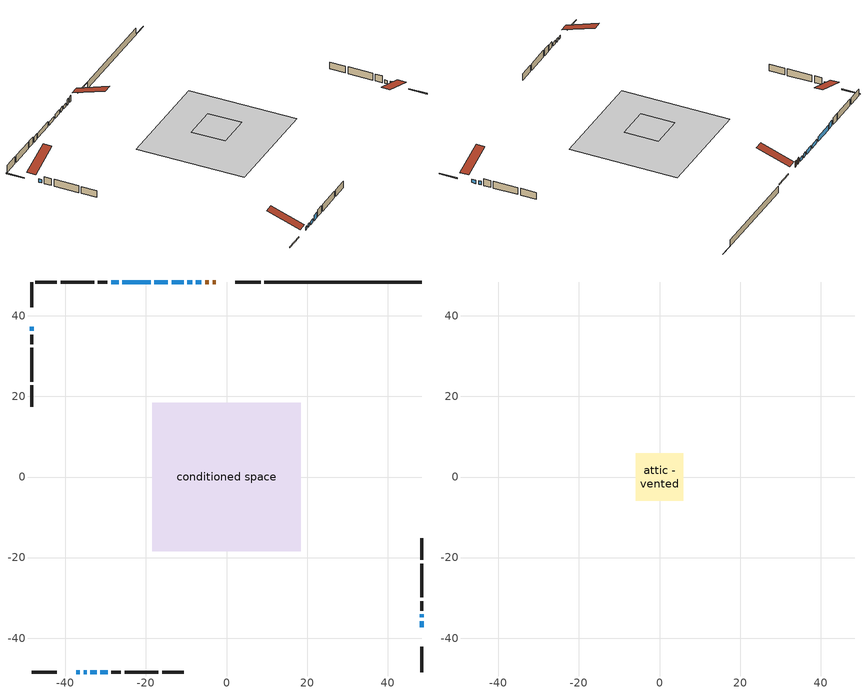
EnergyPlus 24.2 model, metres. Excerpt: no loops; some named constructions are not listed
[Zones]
conditioned space
 floor outside (Floor1 construction): -2.97,-2.97 -2.97,2.97 2.97,2.97 2.97,-2.97 z1.56
 floor adiabatic (AdiabaticFloorConstruction): -18.45,-18.45 -18.45,18.45 18.45,18.45 18.45,-18.45 z1.56
 floor foundation (Slab1 construction): -5.03,-4.72 -5.03,4.72 5.03,4.72 5.03,-4.72 z-0.8
 wall outside (RimJoist1 construction): 8.45,48.39 2.22,48.39 / -48.39,-48.39 -42.16,-48.39 / -48.39,48.39 -48.39,42.16 / 48.39,-48.39 48.39,-42.16 z1.56:1.86
 wall outside (AdiabaticWallConstruction 1): -2.63,48.39 -3.44,48.39 / -4.37,48.39 -5.28,48.39 z1.56:3.59
 wall outside (AdiabaticWallConstruction): 48.39,-37.31 48.39,-35.79 / -48.39,37.31 -48.39,36.24 / 48.39,-34.86 48.39,-34.07 / -6.21,48.39 -7.62,48.39 / -35.47,-48.39 -34.71,-48.39 / -14.52,48.39 -17.91,48.39 / -33.78,-48.39 -32.25,-48.39 z1.56:2.78; -37.31,-48.39 -36.4,-48.39 z1.56:2.55; -8.55,48.39 -9.72,48.39 / -10.64,48.39 -13.59,48.39 z1.56:3.03; -18.84,48.39 -25.85,48.39 z1.56:3.31; -26.78,48.39 -28.61,48.39 / -31.33,-48.39 -29.5,-48.39 z1.56:3.59
 wall outside (Wall1 construction): -29.54,48.39 -31.89,48.39 / -28.57,-48.39 -26.21,-48.39 / -48.39,35.31 -48.39,32.96 / 48.39,-33.14 48.39,-30.79 z1.56:4
 wall outside (Wall2 construction): -32.82,48.39 -41.17,48.39 / -25.28,-48.39 -16.93,-48.39 / -48.39,32.03 -48.39,23.68 / 48.39,-29.86 48.39,-21.51 z1.56:4
 wall outside (Wall3 construction): -42.1,48.39 -47.46,48.39 / -16,-48.39 -10.64,-48.39 / -48.39,22.75 -48.39,17.39 / 48.39,-20.58 48.39,-15.22 z1.56:4
 wall foundation (FoundationWall1 construction): 9.38,48.39,-0.8 9.38,48.39,1.56 43.3,48.39,1.56 43.3,48.39,-0.7 48.39,48.39,-0.7 48.39,48.39,-0.8
 window (WindowConstruction): 48.39,-37.31 48.39,-35.79 z1.56:2.78
 window (WindowConstruction 6): -37.31,-48.39 -36.4,-48.39 z1.56:2.55
 window (WindowConstruction 7): -48.39,37.31 -48.39,36.24 z1.56:2.78
 window (WindowConstruction 8): 48.39,-34.86 48.39,-34.07 z1.56:2.78
 window (WindowConstruction 9): -6.21,48.39 -7.62,48.39 z1.56:2.78
 window (WindowConstruction 10): -8.55,48.39 -9.72,48.39 z1.56:3.03
 window (WindowConstruction 11): -10.64,48.39 -13.59,48.39 z1.56:3.03
 window (WindowConstruction 12): -35.47,-48.39 -34.71,-48.39 z1.56:2.78
 window (WindowConstruction 1): -14.52,48.39 -17.91,48.39 z1.56:2.78
 window (WindowConstruction 2): -18.84,48.39 -25.85,48.39 z1.56:3.31
 window (WindowConstruction 3): -26.78,48.39 -28.61,48.39 z1.56:3.59
 window (WindowConstruction 4): -33.78,-48.39 -32.25,-48.39 z1.56:2.78
 window (WindowConstruction 5): -31.32,-48.39 -29.5,-48.39 z1.56:3.59
 door (Door): -2.63,48.39 -3.44,48.39 z1.56:3.59
 door (Door 1): -4.37,48.39 -5.28,48.39 z1.56:3.59
 ceiling adiabatic (AdiabaticFloorConstruction): 18.45,-18.45 18.45,18.45 -18.45,18.45 -18.45,-18.45 z1.56
attic - vented
 floor to conditioned space (Floor2 construction Reversed): -5.83,-5.83 -5.83,5.83 5.83,5.83 5.83,-5.83 z4
 roof outside (Roof1 construction): -1.7,48.39,4 -1.7,37.03,7.79 1.29,37.03,7.79 1.29,48.39,4; -38.24,-48.39,4 -38.24,-37.03,7.79 -41.24,-37.03,7.79 -41.24,-48.39,4; -48.39,38.24,4 -37.03,38.24,7.79 -37.03,41.24,7.79 -48.39,41.24,4; 48.39,-38.24,4 37.03,-38.24,7.79 37.03,-41.24,7.79 48.39,-41.24,4
[Material] Roughness=Rough; Thermal Absorptance=0.9
Name | Thickness {m} | Conductivity {W/m-K} | Density {kg/m3} | Specific Heat {J/kg-K} | Solar Absorptance | Visible Absorptance
ceiling loosefill ins | 0.169333 | 0.0480833 | 16.02 | 1046.75 | 0.7 | 0.7
ceiling stud and cavity | 0.1397 | 0.160927 | 65.682 | 1177.47 | 0.7 | 0.7
gypsum board | 0.0127 | 0.160291 | 801 | 837.4 | 0.6 | 0.6
[Construction]
Floor2 construction: ceiling loosefill ins, ceiling stud and cavity, gypsum board
[EnergyManagementSystem:OutputVariable] Type of Data in Variable=Summed; Update Frequency=ZoneTimestep; Units=J
Name | EMS Variable | EMS Program or Subroutine
Energy Management System Output Variable 10 | loads_htg_doors | component_loads_program
Energy Management System Output Variable 11 | loads_htg_windows_conduction | component_loads_program
Energy Management System Output Variable 12 | loads_htg_windows_solar | component_loads_program
Energy Management System Output Variable 13 | loads_htg_skylights_conduction | component_loads_program
Energy Management System Output Variable 14 | loads_htg_skylights_solar | component_loads_program
Energy Management System Output Variable 15 | loads_htg_floors | component_loads_program
Energy Management System Output Variable 16 | loads_htg_slabs | component_loads_program
Energy Management System Output Variable 17 | loads_htg_internal_mass | component_loads_program
Energy Management System Output Variable 18 | loads_htg_infil | component_loads_program
Energy Management System Output Variable 19 | loads_htg_natvent | component_loads_program
Energy Management System Output Variable 20 | loads_htg_mechvent | component_loads_program
Energy Management System Output Variable 21 | loads_htg_whf | component_loads_program
Energy Management System Output Variable 22 | loads_htg_ducts | component_loads_program
Energy Management System Output Variable 23 | loads_htg_intgains | component_loads_program
Energy Management System Output Variable 24 | loads_htg_lighting | component_loads_program
Energy Management System Output Variable 25 | loads_clg_roofs | component_loads_program
Energy Management System Output Variable 26 | loads_clg_ceilings | component_loads_program
Energy Management System Output Variable 27 | loads_clg_walls | component_loads_program
Energy Management System Output Variable 28 | loads_clg_rim_joists | component_loads_program
Energy Management System Output Variable 29 | loads_clg_foundation_walls | component_loads_program
Energy Management System Output Variable 30 | loads_clg_doors | component_loads_program
Energy Management System Output Variable 31 | loads_clg_windows_conduction | component_loads_program
Energy Management System Output Variable 32 | loads_clg_windows_solar | component_loads_program
Energy Management System Output Variable 33 | loads_clg_skylights_conduction | component_loads_program
Energy Management System Output Variable 34 | loads_clg_skylights_solar | component_loads_program
Energy Management System Output Variable 35 | loads_clg_floors | component_loads_program
Energy Management System Output Variable 36 | loads_clg_slabs | component_loads_program
Energy Management System Output Variable 37 | loads_clg_internal_mass | component_loads_program
Energy Management System Output Variable 38 | loads_clg_infil | component_loads_program
Energy Management System Output Variable 39 | loads_clg_natvent | component_loads_program
Energy Management System Output Variable 40 | loads_clg_mechvent | component_loads_program
Energy Management System Output Variable 41 | loads_clg_whf | component_loads_program
Energy Management System Output Variable 42 | loads_clg_ducts | component_loads_program
Energy Management System Output Variable 43 | loads_clg_intgains | component_loads_program
Energy Management System Output Variable 44 | loads_clg_lighting | component_loads_program
Energy Management System Output Variable 45 | loads_htg_tot | total_loads_program
Energy Management System Output Variable 46 | loads_clg_tot | total_loads_program
[Schedule:Day:Interval]
interior lighting schedule day: No, 01:00, 0.108182, 04:00, 0.0901515, 05:00, 0.0991667, 06:00, 0.162273, 07:00, 0.270455, 08:00, 0.342576, 10:00, 0.369621, 11:00, 0.351591, 12:00, 0.333561, 13:00, 0.324545, 14:00, 0.31553, 15:00, 0.333561, 16:00, 0.369621, 17:00, 0.450758, 18:00, 0.585985, 19:00, 0.775303, 20:00, 0.955606, 21:00, 0.991667, 22:00, 0.712197, 23:00, 0.360606, 24:00, 0.162273
interior lighting schedule day 1: No, 01:00, 0.100909, 04:00, 0.0840909, 05:00, 0.0925, 06:00, 0.151364, 07:00, 0.252273, 08:00, 0.319545, 10:00, 0.344773, 11:00, 0.327955, 12:00, 0.311136, 13:00, 0.302727, 14:00, 0.294318, 15:00, 0.311136, 16:00, 0.344773, 17:00, 0.420455, 18:00, 0.546591, 19:00, 0.723182, 20:00, 0.891364, 21:00, 0.925, 22:00, 0.664318, 23:00, 0.336364, 24:00, 0.151364
interior lighting schedule day 2: No, 01:00, 0.0927273, 04:00, 0.0772727, 05:00, 0.085, 06:00, 0.139091, 07:00, 0.231818, 08:00, 0.293636, 10:00, 0.316818, 11:00, 0.301364, 12:00, 0.285909, 13:00, 0.278182, 14:00, 0.270455, 15:00, 0.285909, 16:00, 0.316818, 17:00, 0.386364, 18:00, 0.502273, 19:00, 0.664545, 20:00, 0.819091, 21:00, 0.85, 22:00, 0.610455, 23:00, 0.309091, 24:00, 0.139091
interior lighting schedule day 3: No, 01:00, 0.0845455, 04:00, 0.0704545, 05:00, 0.0775, 06:00, 0.126818, 07:00, 0.211364, 08:00, 0.267727, 10:00, 0.288864, 11:00, 0.274773, 12:00, 0.260682, 13:00, 0.253636, 14:00, 0.246591, 15:00, 0.260682, 16:00, 0.288864, 17:00, 0.352273, 18:00, 0.457955, 19:00, 0.605909, 20:00, 0.746818, 21:00, 0.775, 22:00, 0.556591, 23:00, 0.281818, 24:00, 0.126818
interior lighting schedule day 4: No, 01:00, 0.0763636, 04:00, 0.0636364, 05:00, 0.07, 06:00, 0.114545, 07:00, 0.190909, 08:00, 0.241818, 10:00, 0.260909, 11:00, 0.248182, 12:00, 0.235455, 13:00, 0.229091, 14:00, 0.222727, 15:00, 0.235455, 16:00, 0.260909, 17:00, 0.318182, 18:00, 0.413636, 19:00, 0.547273, 20:00, 0.674545, 21:00, 0.7, 22:00, 0.502727, 23:00, 0.254545, 24:00, 0.114545
interior lighting schedule day 5: No, 01:00, 0.0727273, 04:00, 0.0606061, 05:00, 0.0666667, 06:00, 0.109091, 07:00, 0.181818, 08:00, 0.230303, 10:00, 0.248485, 11:00, 0.236364, 12:00, 0.224242, 13:00, 0.218182, 14:00, 0.212121, 15:00, 0.224242, 16:00, 0.248485, 17:00, 0.30303, 18:00, 0.393939, 19:00, 0.521212, 20:00, 0.642424, 21:00, 0.666667, 22:00, 0.478788, 23:00, 0.242424, 24:00, 0.109091
interior lighting schedule day 6: No, 01:00, 0.0745455, 04:00, 0.0621212, 05:00, 0.0683333, 06:00, 0.111818, 07:00, 0.186364, 08:00, 0.236061, 10:00, 0.254697, 11:00, 0.242273, 12:00, 0.229848, 13:00, 0.223636, 14:00, 0.217424, 15:00, 0.229848, 16:00, 0.254697, 17:00, 0.310606, 18:00, 0.403788, 19:00, 0.534242, 20:00, 0.658485, 21:00, 0.683333, 22:00, 0.490758, 23:00, 0.248485, 24:00, 0.111818
interior lighting schedule day 7: No, 01:00, 0.08, 04:00, 0.0666667, 05:00, 0.0733333, 06:00, 0.12, 07:00, 0.2, 08:00, 0.253333, 10:00, 0.273333, 11:00, 0.26, 12:00, 0.246667, 13:00, 0.24, 14:00, 0.233333, 15:00, 0.246667, 16:00, 0.273333, 17:00, 0.333333, 18:00, 0.433333, 19:00, 0.573333, 20:00, 0.706667, 21:00, 0.733333, 22:00, 0.526667, 23:00, 0.266667, 24:00, 0.12
interior lighting schedule day 8: No, 01:00, 0.0890909, 04:00, 0.0742424, 05:00, 0.0816667, 06:00, 0.133636, 07:00, 0.222727, 08:00, 0.282121, 10:00, 0.304394, 11:00, 0.289545, 12:00, 0.274697, 13:00, 0.267273, 14:00, 0.259848, 15:00, 0.274697, 16:00, 0.304394, 17:00, 0.371212, 18:00, 0.482576, 19:00, 0.638485, 20:00, 0.78697, 21:00, 0.816667, 22:00, 0.586515, 23:00, 0.29697, 24:00, 0.133636
interior lighting schedule day 9: No, 01:00, 0.0972727, 04:00, 0.0810606, 05:00, 0.0891667, 06:00, 0.145909, 07:00, 0.243182, 08:00, 0.30803, 10:00, 0.332348, 11:00, 0.316136, 12:00, 0.299924, 13:00, 0.291818, 14:00, 0.283712, 15:00, 0.299924, 16:00, 0.332348, 17:00, 0.405303, 18:00, 0.526894, 19:00, 0.697121, 20:00, 0.859242, 21:00, 0.891667, 22:00, 0.640379, 23:00, 0.324242, 24:00, 0.145909
interior lighting schedule day 10: No, 01:00, 0.105455, 04:00, 0.0878788, 05:00, 0.0966667, 06:00, 0.158182, 07:00, 0.263636, 08:00, 0.333939, 10:00, 0.360303, 11:00, 0.342727, 12:00, 0.325152, 13:00, 0.316364, 14:00, 0.307576, 15:00, 0.325152, 16:00, 0.360303, 17:00, 0.439394, 18:00, 0.571212, 19:00, 0.755758, 20:00, 0.931515, 21:00, 0.966667, 22:00, 0.694242, 23:00, 0.351515, 24:00, 0.158182
interior lighting schedule day 11: No, 01:00, 0.109091, 04:00, 0.0909091, 05:00, 0.1, 06:00, 0.163636, 07:00, 0.272727, 08:00, 0.345455, 10:00, 0.372727, 11:00, 0.354545, 12:00, 0.336364, 13:00, 0.327273, 14:00, 0.318182, 15:00, 0.336364, 16:00, 0.372727, 17:00, 0.454545, 18:00, 0.590909, 19:00, 0.781818, 20:00, 0.963636, 21:00, 1, 22:00, 0.718182, 23:00, 0.363636, 24:00, 0.163636
interior lighting schedule default day; occupants schedule default day; clothes dryer schedule default day; cooking range schedule default day; mech vent bath fan 0 schedule default day; mech vent bath fan 1 schedule default day; misc plug loads schedule default day; general water use schedule default day; heating setpoint default day; cooling setpoint default day; clothes dryer exhaust 0 schedule default day; cooling season schedule day; cooling season schedule day 2; cooling season schedule default day; exterior lighting schedule default day; natural vent schedule default day: No, 24:00, 0
occupants schedule day: No, 05:00, 0.426829, 06:00, 0.719512, 07:00, 1, 08:00, 0.670732, 09:00, 0.329268, 14:00, 0.170732, 15:00, 0.231707, 16:00, 0.329268, 17:00, 0.5, 18:00, 0.670732, 19:00, 0.829268, 21:00, 1, 22:00, 0.853659, 23:00, 0.646341, 24:00, 0.426829
clothes dryer schedule day; clothes dryer exhaust 0 schedule day: No, 01:00, 0.123457, 02:00, 0.0740741, 03:00, 0.0493827, 04:00, 0.0246914, 05:00, 0.0493827, 06:00, 0.0740741, 07:00, 0.197531, 08:00, 0.395062, 09:00, 0.592593, 10:00, 0.839506, 11:00, 0.962963, 12:00, 1, 13:00, 0.91358, 14:00, 0.82716, 15:00, 0.716049, 16:00, 0.753086, 17:00, 0.679012, 18:00, 0.666667, 20:00, 0.62963, 21:00, 0.641975, 22:00, 0.666667, 23:00, 0.54321, 24:00, 0.296296
cooking range schedule day: No, 05:00, 0.0597015, 06:00, 0.11194, 07:00, 0.171642, 08:00, 0.291045, 11:00, 0.343284, 12:00, 0.402985, 13:00, 0.462687, 14:00, 0.343284, 15:00, 0.291045, 16:00, 0.402985, 17:00, 0.567164, 18:00, 1, 19:00, 0.850746, 20:00, 0.432836, 21:00, 0.291045, 22:00, 0.231343, 23:00, 0.171642, 24:00, 0.11194
mech vent bath fan 0 schedule day; mech vent bath fan 1 schedule day: No, 07:00, 0, 08:00, 1, 09:00, 0.2, 24:00, 0
misc plug loads schedule day: No, 06:00, 0.705882, 07:00, 0.745098, 08:00, 0.803922, 15:00, 0.823529, 16:00, 0.862745, 17:00, 0.921569, 18:00, 0.980392, 19:00, 1, 20:00, 0.980392, 21:00, 0.941176, 22:00, 0.862745, 23:00, 0.784314, 24:00, 0.72549
general water use schedule day: No, 01:00, 0.315068, 03:00, 0.287671, 04:00, 0.342466, 05:00, 0.369863, 06:00, 0.520548, 07:00, 0.60274, 08:00, 0.534247, 10:00, 0.506849, 11:00, 0.465753, 14:00, 0.479452, 15:00, 0.534247, 16:00, 0.589041, 17:00, 0.69863, 18:00, 0.876712, 19:00, 0.890411, 20:00, 0.986301, 21:00, 1, 22:00, 0.863014, 23:00, 0.616438, 24:00, 0.465753
heating setpoint day: No, 07:00, 18, 23:00, 21, 24:00, 18
cooling setpoint day: No, 24:00, 25
cooling season schedule day 1: No, 24:00, 1
exterior lighting schedule day: No, 01:00, 0.566667, 03:00, 0.524167, 05:00, 0.495833, 06:00, 0.5525, 07:00, 0.623333, 08:00, 0.580833, 09:00, 0.439167, 10:00, 0.354167, 12:00, 0.34, 13:00, 0.354167, 14:00, 0.396667, 15:00, 0.425, 16:00, 0.495833, 17:00, 0.623333, 18:00, 0.793333, 19:00, 0.906667, 20:00, 0.963333, 21:00, 0.991667, 22:00, 0.920833, 23:00, 0.793333, 24:00, 0.665833
exterior lighting schedule day 1: No, 01:00, 0.528571, 03:00, 0.488929, 05:00, 0.4625, 06:00, 0.515357, 07:00, 0.581429, 08:00, 0.541786, 09:00, 0.409643, 10:00, 0.330357, 12:00, 0.317143, 13:00, 0.330357, 14:00, 0.37, 15:00, 0.396429, 16:00, 0.4625, 17:00, 0.581429, 18:00, 0.74, 19:00, 0.845714, 20:00, 0.898571, 21:00, 0.925, 22:00, 0.858929, 23:00, 0.74, 24:00, 0.621071
exterior lighting schedule day 10: No, 01:00, 0.552381, 03:00, 0.510952, 05:00, 0.483333, 06:00, 0.538571, 07:00, 0.607619, 08:00, 0.56619, 09:00, 0.428095, 10:00, 0.345238, 12:00, 0.331429, 13:00, 0.345238, 14:00, 0.386667, 15:00, 0.414286, 16:00, 0.483333, 17:00, 0.607619, 18:00, 0.773333, 19:00, 0.88381, 20:00, 0.939048, 21:00, 0.966667, 22:00, 0.897619, 23:00, 0.773333, 24:00, 0.649048
exterior lighting schedule day 11: No, 01:00, 0.571429, 03:00, 0.528571, 05:00, 0.5, 06:00, 0.557143, 07:00, 0.628571, 08:00, 0.585714, 09:00, 0.442857, 10:00, 0.357143, 12:00, 0.342857, 13:00, 0.357143, 14:00, 0.4, 15:00, 0.428571, 16:00, 0.5, 17:00, 0.628571, 18:00, 0.8, 19:00, 0.914286, 20:00, 0.971429, 21:00, 1, 22:00, 0.928571, 23:00, 0.8, 24:00, 0.671429
exterior lighting schedule day 2: No, 01:00, 0.485714, 03:00, 0.449286, 05:00, 0.425, 06:00, 0.473571, 07:00, 0.534286, 08:00, 0.497857, 09:00, 0.376429, 10:00, 0.303571, 12:00, 0.291429, 13:00, 0.303571, 14:00, 0.34, 15:00, 0.364286, 16:00, 0.425, 17:00, 0.534286, 18:00, 0.68, 19:00, 0.777143, 20:00, 0.825714, 21:00, 0.85, 22:00, 0.789286, 23:00, 0.68, 24:00, 0.570714
exterior lighting schedule day 3: No, 01:00, 0.442857, 03:00, 0.409643, 05:00, 0.3875, 06:00, 0.431786, 07:00, 0.487143, 08:00, 0.453929, 09:00, 0.343214, 10:00, 0.276786, 12:00, 0.265714, 13:00, 0.276786, 14:00, 0.31, 15:00, 0.332143, 16:00, 0.3875, 17:00, 0.487143, 18:00, 0.62, 19:00, 0.708571, 20:00, 0.752857, 21:00, 0.775, 22:00, 0.719643, 23:00, 0.62, 24:00, 0.520357
exterior lighting schedule day 4: No, 01:00, 0.4, 03:00, 0.37, 05:00, 0.35, 06:00, 0.39, 07:00, 0.44, 08:00, 0.41, 09:00, 0.31, 10:00, 0.25, 12:00, 0.24, 13:00, 0.25, 14:00, 0.28, 15:00, 0.3, 16:00, 0.35, 17:00, 0.44, 18:00, 0.56, 19:00, 0.64, 20:00, 0.68, 21:00, 0.7, 22:00, 0.65, 23:00, 0.56, 24:00, 0.47
exterior lighting schedule day 5: No, 01:00, 0.380952, 03:00, 0.352381, 05:00, 0.333333, 06:00, 0.371429, 07:00, 0.419048, 08:00, 0.390476, 09:00, 0.295238, 10:00, 0.238095, 12:00, 0.228571, 13:00, 0.238095, 14:00, 0.266667, 15:00, 0.285714, 16:00, 0.333333, 17:00, 0.419048, 18:00, 0.533333, 19:00, 0.609524, 20:00, 0.647619, 21:00, 0.666667, 22:00, 0.619048, 23:00, 0.533333, 24:00, 0.447619
exterior lighting schedule day 6: No, 01:00, 0.390476, 03:00, 0.36119, 05:00, 0.341667, 06:00, 0.380714, 07:00, 0.429524, 08:00, 0.400238, 09:00, 0.302619, 10:00, 0.244048, 12:00, 0.234286, 13:00, 0.244048, 14:00, 0.273333, 15:00, 0.292857, 16:00, 0.341667, 17:00, 0.429524, 18:00, 0.546667, 19:00, 0.624762, 20:00, 0.66381, 21:00, 0.683333, 22:00, 0.634524, 23:00, 0.546667, 24:00, 0.45881
exterior lighting schedule day 7: No, 01:00, 0.419048, 03:00, 0.387619, 05:00, 0.366667, 06:00, 0.408571, 07:00, 0.460952, 08:00, 0.429524, 09:00, 0.324762, 10:00, 0.261905, 12:00, 0.251429, 13:00, 0.261905, 14:00, 0.293333, 15:00, 0.314286, 16:00, 0.366667, 17:00, 0.460952, 18:00, 0.586667, 19:00, 0.670476, 20:00, 0.712381, 21:00, 0.733333, 22:00, 0.680952, 23:00, 0.586667, 24:00, 0.492381
exterior lighting schedule day 8: No, 01:00, 0.466667, 03:00, 0.431667, 05:00, 0.408333, 06:00, 0.455, 07:00, 0.513333, 08:00, 0.478333, 09:00, 0.361667, 10:00, 0.291667, 12:00, 0.28, 13:00, 0.291667, 14:00, 0.326667, 15:00, 0.35, 16:00, 0.408333, 17:00, 0.513333, 18:00, 0.653333, 19:00, 0.746667, 20:00, 0.793333, 21:00, 0.816667, 22:00, 0.758333, 23:00, 0.653333, 24:00, 0.548333
exterior lighting schedule day 9: No, 01:00, 0.509524, 03:00, 0.47131, 05:00, 0.445833, 06:00, 0.496786, 07:00, 0.560476, 08:00, 0.522262, 09:00, 0.394881, 10:00, 0.318452, 12:00, 0.305714, 13:00, 0.318452, 14:00, 0.356667, 15:00, 0.382143, 16:00, 0.445833, 17:00, 0.560476, 18:00, 0.713333, 19:00, 0.815238, 20:00, 0.86619, 21:00, 0.891667, 22:00, 0.827976, 23:00, 0.713333, 24:00, 0.59869
[Schedule:Week:Daily]
heating setpoint Week Rule - Jan1-Dec31: heating setpoint day, heating setpoint day, heating setpoint day, heating setpoint day, heating setpoint day, heating setpoint day, heating setpoint day, heating setpoint default day, heating setpoint default day, heating setpoint default day, heating setpoint default day, heating setpoint default day
cooling setpoint Week Rule - Jan1-Dec31: cooling setpoint day, cooling setpoint day, cooling setpoint day, cooling setpoint day, cooling setpoint day, cooling setpoint day, cooling setpoint day, cooling setpoint default day, cooling setpoint default day, cooling setpoint default day, cooling setpoint default day, cooling setpoint default day
clothes dryer exhaust 0 schedule Week Rule - Jan1-Dec31: clothes dryer exhaust 0 schedule day, clothes dryer exhaust 0 schedule day, clothes dryer exhaust 0 schedule day, clothes dryer exhaust 0 schedule day, clothes dryer exhaust 0 schedule day, clothes dryer exhaust 0 schedule day, clothes dryer exhaust 0 schedule day, clothes dryer exhaust 0 schedule default day, clothes dryer exhaust 0 schedule default day, clothes dryer exhaust 0 schedule default day, clothes dryer exhaust 0 schedule default day, clothes dryer exhaust 0 schedule default day
cooling season schedule Week Rule - Jan1-May26: cooling season schedule day, cooling season schedule day, cooling season schedule day, cooling season schedule day, cooling season schedule day, cooling season schedule day, cooling season schedule day, cooling season schedule default day, cooling season schedule default day, cooling season schedule default day, cooling season schedule default day, cooling season schedule default day
cooling season schedule Week Rule - May27-Jun2: cooling season schedule day, cooling season schedule day, cooling season schedule day, cooling season schedule day, cooling season schedule day, cooling season schedule day 1, cooling season schedule day 1, cooling season schedule default day, cooling season schedule default day, cooling season schedule default day, cooling season schedule default day, cooling season schedule default day
cooling season schedule Week Rule - Jun3-Sep29: cooling season schedule day 1, cooling season schedule day 1, cooling season schedule day 1, cooling season schedule day 1, cooling season schedule day 1, cooling season schedule day 1, cooling season schedule day 1, cooling season schedule default day, cooling season schedule default day, cooling season schedule default day, cooling season schedule default day, cooling season schedule default day
cooling season schedule Week Rule - Sep30-Oct6: cooling season schedule day 1, cooling season schedule day 2, cooling season schedule day 2, cooling season schedule day 2, cooling season schedule day 2, cooling season schedule day 2, cooling season schedule day 2, cooling season schedule default day, cooling season schedule default day, cooling season schedule default day, cooling season schedule default day, cooling season schedule default day
cooling season schedule Week Rule - Oct7-Dec31: cooling season schedule day 2, cooling season schedule day 2, cooling season schedule day 2, cooling season schedule day 2, cooling season schedule day 2, cooling season schedule day 2, cooling season schedule day 2, cooling season schedule default day, cooling season schedule default day, cooling season schedule default day, cooling season schedule default day, cooling season schedule default day
exterior lighting schedule Week Rule - Aug5-Aug25: exterior lighting schedule day 7, exterior lighting schedule day 7, exterior lighting schedule day 7, exterior lighting schedule day 7, exterior lighting schedule day 7, exterior lighting schedule day 7, exterior lighting schedule day 7, exterior lighting schedule default day, exterior lighting schedule default day, exterior lighting schedule default day, exterior lighting schedule default day, exterior lighting schedule default day
exterior lighting schedule Week Rule - Aug26-Sep1: exterior lighting schedule day 7, exterior lighting schedule day 7, exterior lighting schedule day 7, exterior lighting schedule day 7, exterior lighting schedule day 7, exterior lighting schedule day 7, exterior lighting schedule day 8, exterior lighting schedule default day, exterior lighting schedule default day, exterior lighting schedule default day, exterior lighting schedule default day, exterior lighting schedule default day
exterior lighting schedule Week Rule - Sep2-Sep29: exterior lighting schedule day 8, exterior lighting schedule day 8, exterior lighting schedule day 8, exterior lighting schedule day 8, exterior lighting schedule day 8, exterior lighting schedule day 8, exterior lighting schedule day 8, exterior lighting schedule default day, exterior lighting schedule default day, exterior lighting schedule default day, exterior lighting schedule default day, exterior lighting schedule default day
exterior lighting schedule Week Rule - Sep30-Oct6: exterior lighting schedule day 8, exterior lighting schedule day 9, exterior lighting schedule day 9, exterior lighting schedule day 9, exterior lighting schedule day 9, exterior lighting schedule day 9, exterior lighting schedule day 9, exterior lighting schedule default day, exterior lighting schedule default day, exterior lighting schedule default day, exterior lighting schedule default day, exterior lighting schedule default day
exterior lighting schedule Week Rule - Oct7-Oct27: exterior lighting schedule day 9, exterior lighting schedule day 9, exterior lighting schedule day 9, exterior lighting schedule day 9, exterior lighting schedule day 9, exterior lighting schedule day 9, exterior lighting schedule day 9, exterior lighting schedule default day, exterior lighting schedule default day, exterior lighting schedule default day, exterior lighting schedule default day, exterior lighting schedule default day
exterior lighting schedule Week Rule - Oct28-Nov3: exterior lighting schedule day 9, exterior lighting schedule day 9, exterior lighting schedule day 9, exterior lighting schedule day 9, exterior lighting schedule day 10, exterior lighting schedule day 10, exterior lighting schedule day 10, exterior lighting schedule default day, exterior lighting schedule default day, exterior lighting schedule default day, exterior lighting schedule default day, exterior lighting schedule default day
exterior lighting schedule Week Rule - Nov4-Nov24: exterior lighting schedule day 10, exterior lighting schedule day 10, exterior lighting schedule day 10, exterior lighting schedule day 10, exterior lighting schedule day 10, exterior lighting schedule day 10, exterior lighting schedule day 10, exterior lighting schedule default day, exterior lighting schedule default day, exterior lighting schedule default day, exterior lighting schedule default day, exterior lighting schedule default day
exterior lighting schedule Week Rule - Nov25-Dec1: exterior lighting schedule day 10, exterior lighting schedule day 10, exterior lighting schedule day 10, exterior lighting schedule day 10, exterior lighting schedule day 10, exterior lighting schedule day 10, exterior lighting schedule day 11, exterior lighting schedule default day, exterior lighting schedule default day, exterior lighting schedule default day, exterior lighting schedule default day, exterior lighting schedule default day
exterior lighting schedule Week Rule - Dec2-Dec31: exterior lighting schedule day 11, exterior lighting schedule day 11, exterior lighting schedule day 11, exterior lighting schedule day 11, exterior lighting schedule day 11, exterior lighting schedule day 11, exterior lighting schedule day 11, exterior lighting schedule default day, exterior lighting schedule default day, exterior lighting schedule default day, exterior lighting schedule default day, exterior lighting schedule default day
natural vent schedule Week Rule - Jan1-Dec31: natural vent schedule default day, natural vent schedule default day, natural vent schedule default day, natural vent schedule default day, natural vent schedule default day, natural vent schedule default day, natural vent schedule default day, natural vent schedule default day, natural vent schedule default day, natural vent schedule default day, natural vent schedule default day, natural vent schedule default day
[Schedule:Year]
heating setpoint: heating setpoint Week Rule - Jan1-Dec31, 1, 1, 12, 31
cooling setpoint: cooling setpoint Week Rule - Jan1-Dec31, 1, 1, 12, 31
clothes dryer exhaust 0 schedule: clothes dryer exhaust 0 schedule Week Rule - Jan1-Dec31, 1, 1, 12, 31
cooling season schedule: cooling season schedule Week Rule - Jan1-May26, 1, 1, 5, 26, cooling season schedule Week Rule - May27-Jun2, 5, 27, 6, 2, cooling season schedule Week Rule - Jun3-Sep29, 6, 3, 9, 29, cooling season schedule Week Rule - Sep30-Oct6, 9, 30, 10, 6, cooling season schedule Week Rule - Oct7-Dec31, 10, 7, 12, 31
natural vent schedule: natural vent schedule Week Rule - Jan1-Dec31, 1, 1, 12, 31
